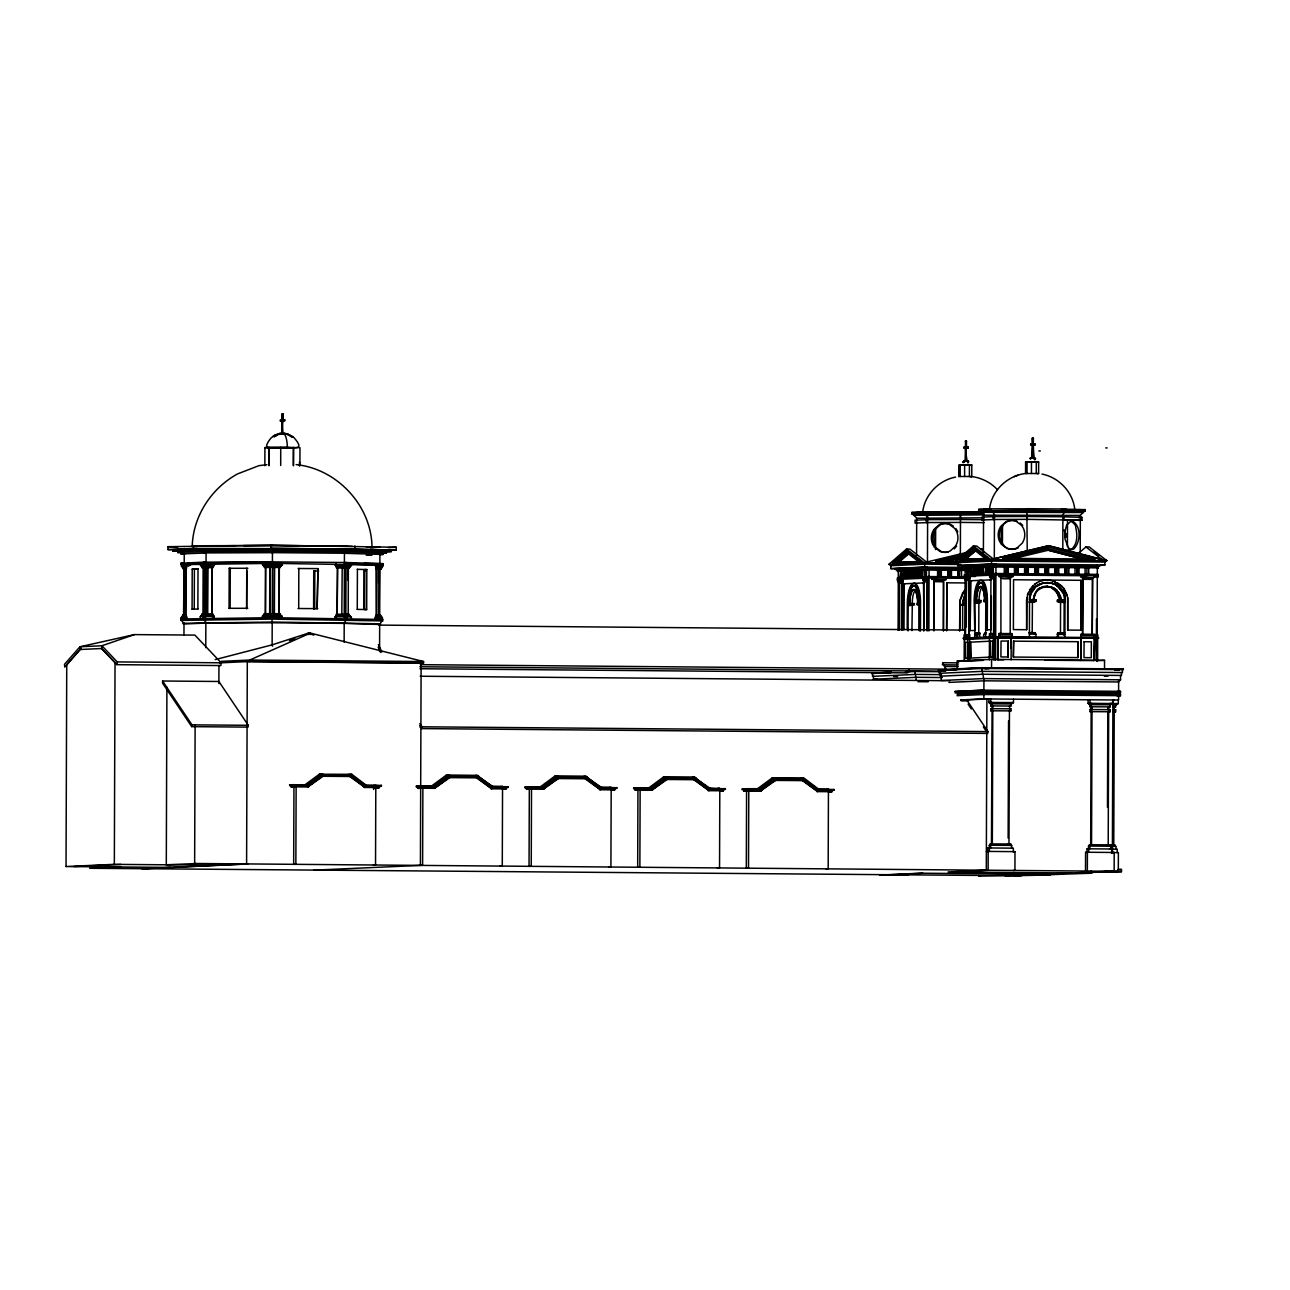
<?xml version="1.0" encoding="UTF-8"?>
<svg xmlns="http://www.w3.org/2000/svg" width="1290" height="1290" viewBox="0 0 1290 1290"><rect width="100%" height="100%" fill="white"/><g stroke="black" fill="none" stroke-linecap="round" stroke-linejoin="round"><path stroke-width="1.5" d="M66.032 866.541L66.741 664.721L79.932 649.515L101.636 648.515L115.036 662.512L114.342 864.332L66.032 866.541L170.602 867.396M162.588 681.007L162.588 683.184L191.71 726.641L248.019 727.125L248.277 725.319L218.897 681.491L162.588 681.007L191.968 724.851L191.71 726.641M166.91 687.199L166.297 864.784L195.935 863.542M173.86 549.766L167.958 549.588L167.974 546.686L270.868 545.202L396.24 547.25L396.224 550.137L390.338 550.411M172.844 551.04L172.844 549.588L197.241 548.476L197.241 549.927L172.844 551.04L178.778 551.233M181.713 552.62L177.73 552.491L177.73 551.056L201.03 549.991L201.03 551.427L272.125 551.185L272.125 552.636L346.526 553.265L346.526 551.814L386.436 553.007L386.436 551.556L348.606 550.346L348.606 551.798L271.803 551.136L271.819 549.685L197.241 549.927M184.002 624.07L180.761 618.974L271.9 617.668L382.936 619.474L379.663 624.537L379.566 651.498M188.179 563.166L272.093 561.876L272.093 563.327L383.13 565.133L383.13 563.698L346.494 562.521L272.093 561.876L203.53 562.166L180.955 563.198L180.955 564.649L273.286 563.343L273.286 564.778L282.413 564.859L281.543 563.456M184.841 554.071L180.987 553.942L180.987 552.507M181.116 618.958L181.132 617.523L184.341 617.41L184.712 568.745M182.422 566.052L181.31 564.633M181.342 618.99L182.051 616.362L186.518 616.265L186.792 618.861L183.89 618.829L183.89 617.394M182.229 566.068L182.229 567.229L184.518 567.116L184.518 565.955L181.31 566.068M184.486 616.394L181.358 617.555M182.97 616.362L182.97 614.911L186.26 614.83L186.26 616.281M186.437 567.149L186.421 568.6L183.132 568.664L183.132 567.229L184.986 567.132L184.809 616.265M183.567 616.41L183.567 614.975L185.228 614.975L184.905 616.41M184.051 568.745L183.728 567.278M184.051 568.664L183.567 614.975M184.083 565.939L184.083 564.504L186.986 564.52L186.437 565.988M183.97 634.825L184.002 622.941M184.035 614.975L184.196 568.809M184.212 562.795L184.26 548.54M185.341 614.846L185.502 568.6M186.066 614.846L186.228 568.6M186.244 567.165L186.695 565.988M188.695 566.246L188.711 564.794L186.034 564.81M198.257 568.971L194.387 569.148L194.242 609.186L192.081 609.17L192.21 569.132L198.015 568.874L197.87 608.896M167.958 549.588L193.435 548.411L193.452 545.525M195.129 725.27L194.645 863.478L1118.317 871.331L1118.382 852.609L1110.932 852.545L1114.205 852.48L1114.141 871.202L1074.683 873.233L1082.81 872.862M200.192 618.087L200.208 616.652L203.417 616.539L203.417 615.378M200.385 563.746L200.385 565.197L203.594 565.085L203.594 566.246L201.305 566.358L201.305 565.197M203.901 613.959L203.885 615.394L201.127 615.491L200.401 616.636M202.046 615.475L202.046 614.04L204.417 613.976L204.578 567.729M205.578 565.052L205.497 567.729L202.208 567.793L202.208 566.342L205.755 566.262L205.513 565.117M202.965 617.958L202.965 616.523M202.965 614.04L203.127 567.793M203.159 565.068L203.159 563.633L206.061 563.649L204.626 563.601L204.626 565.052L206.158 565.052M203.336 617.942L205.852 623.07L183.18 624.038M203.514 563.617L203.53 562.166L206.061 562.359M204.062 567.713L204.062 566.262M204.433 617.942L204.449 616.491L212.85 616.459L212.85 617.91L214.269 617.958L214.285 616.507L211.995 616.459M205.303 567.729L205.4 616.507M201.127 615.491L205.594 615.394L205.868 616.539L204.449 616.491M205.755 647.677L205.852 621.941M205.868 615.975L206.094 553.765M206.481 616.539L206.335 613.911L212.656 613.911L214.285 616.507M206.335 613.911L207.658 613.927L207.819 567.697L206.497 567.665L206.658 565.101M207.045 613.943L207.045 615.378L205.594 615.394M207.206 567.697L206.755 566.213M207.303 613.927L207.464 567.681M211.947 615.33L212.108 566.197M212.06 613.911L212.221 567.665M212.35 616.475L212.35 615.314L205.416 615.346M212.528 566.181L212.528 565.036M206.497 567.665L212.818 567.665L212.834 566.229M207.222 566.246L205.578 566.213L213.592 566.213L214.463 563.617L213.044 563.569L213.027 565.02L204.626 565.052M218.881 683.652L218.945 665.398M229.201 568.293L230.265 568.326L230.136 608.364L229.056 608.316L229.201 568.293L247.89 568.261M246.616 608.864L246.745 570.841M246.68 608.251L246.825 568.213M219.558 662.883L249.712 661.496L249.728 660.045L310.358 633.1L423.539 661.528L423.539 662.979L419.524 663.157M262.386 617.7L262.386 616.265L270.803 616.217L270.787 617.668L272.222 617.716L273.109 616.233M263.74 564.81L262.563 564.81L262.579 563.359L263.998 563.408M263.353 616.265L263.353 615.104L270.303 615.088L270.287 616.233M265.159 566.004L263.531 565.971L263.531 564.827M264.273 615.12L264.289 613.669L270.61 613.669L271.368 616.265L282.236 616.314L282.22 617.749M264.289 613.669L265.611 613.701L265.772 567.455L264.45 567.439L264.45 565.988M264.853 465.722L264.918 447.598L269.175 447.437L269.11 465.561M264.418 616.298L263.353 615.104M264.998 613.701L264.998 615.137L263.918 615.104M265.256 613.685L265.418 567.439M268.772 465.545L268.836 447.42L280.769 447.388L293.62 447.485L293.556 465.609M269.658 613.669L269.82 567.423M269.884 615.104L270.061 565.955M270.465 565.955L270.481 564.794M264.45 567.439L270.771 567.439L270.771 565.988M270.868 545.202L270.852 548.089L396.224 550.137M263.531 565.971L271.545 565.988L271.545 564.827L270.11 564.778M271.335 548.169L271.335 549.621L391.322 551.572L391.338 550.121L351.735 548.863L193.435 548.411M346.3 618.297L344.72 623.376L272.125 622.764L271.9 617.668M272.125 645.419L272.206 621.667M272.222 617.716L272.448 551.475M272.883 616.281L272.883 615.12L274.157 615.088M281.252 564.859L281.252 566.02L273.061 565.988L273.061 564.827M274.609 613.669L273.512 613.685L273.544 616.249M280.204 566.02L280.188 567.471L273.673 567.439L273.722 564.794L262.563 564.81M273.948 615.104L273.948 613.653M274.109 567.423L274.109 565.971M274.173 613.685L274.335 567.439M274.383 613.669L274.544 567.423M279.172 613.718L279.333 567.471M279.591 613.734L281.075 616.314M279.753 567.487L279.753 566.036L281.252 566.02M280.365 420.895L280.365 419.895L281.962 419.814L284.703 419.734L284.687 420.75L280.365 420.895L282.687 419.831L283.01 413.832L282.994 419.814M280.027 615.153L280.027 613.718L273.512 613.685M280.704 465.513L280.72 447.372M280.414 615.185L280.414 616.346L282.236 616.314M280.591 566.052L280.591 564.891L282.413 564.859M281.913 433.214L282.268 420.814L282.945 433.198L281.913 433.214L282.671 420.83C279.946 436.971 282.865 430.763 291.846 436.988C286.735 431.828 277.882 432.311 272.496 436.826L275.06 435.053M281.962 419.814L281.978 413.848L283.01 413.832M281.349 617.797L281.349 616.346M282.284 413.832L282.268 419.798L284.703 419.734M283.977 419.734L284.687 420.75M296.136 786.723L295.861 864.219L293.668 864.316L293.943 786.981L291.234 786.981L289.605 784.804L308.326 784.772L322.855 774.065L319.339 774.226L304.811 784.933L289.605 784.804M293.281 465.609L293.346 447.485L299.973 447.695L299.909 465.819M293.12 784.643L308.568 785.497L323.097 774.79L308.31 786.239L291.234 786.271M291.234 786.981L296.136 786.884L294.249 786.852L293.781 785.384L289.605 785.529M298.7 608.477L298.829 568.455M299.474 465.819L299.49 461.949M308.165 634.632L308.165 633.197L310.358 633.1L310.358 634.535M313.615 609.041L313.744 571.002L318.727 571.035M314.679 609.074L314.808 571.051L313.744 571.002M317.953 568.616L317.147 608.67L317.953 568.616L298.167 568.487M336.625 616.765L335.094 616.797L335.094 618.249L335.981 616.765M335.271 565.359L336.158 563.875L335.271 565.359L336.819 565.326M335.755 616.813L335.755 615.653L337.029 615.62M344.124 565.391L344.124 566.552L335.932 566.52L335.932 565.359M337.48 614.201L336.384 614.217L336.416 616.781M343.075 566.552L343.059 568.003L336.545 567.971L336.545 566.52M336.593 566.487L336.593 565.326M336.819 615.636L336.819 614.185M336.98 566.504L336.545 567.971M337.045 614.217L337.641 567.955M337.254 614.201L337.416 567.971M342.205 568.003L341.818 614.266L342.898 614.25L342.898 615.685M342.624 566.584L343.059 568.003M343.463 566.584L343.463 565.423L347.075 565.423L347.075 563.972M335.755 615.653L343.946 615.685L344.172 616.83M344.14 642.081L344.204 622.28M344.22 616.314L344.446 552.088M346.849 615.733L344.543 615.733L345.091 618.281M345.349 566.616L344.72 565.439L347.703 565.439M346.51 614.298L344.865 614.298L344.543 615.733M344.865 614.298L345.027 566.616M343.285 565.391L345.285 565.391L345.285 563.956M346.188 614.298L346.188 615.733L350.267 615.846L350.928 617.007M346.349 568.051L346.365 566.6L350.428 566.713L350.445 565.552M346.478 563.956L346.494 562.521L344.414 562.698L356.233 563.069M346.558 615.733L346.542 616.878L351.38 617.007L351.38 618.458M346.72 566.6L346.72 565.439L351.573 565.568L351.573 564.117M346.881 618.313L346.897 616.878M347.655 580.21L347.703 568.148L349.348 568.148L349.348 566.697M348.01 568.148L348.026 566.713M348.203 614.379L348.365 568.132M349.187 615.83L349.187 614.395L345.849 614.314L346.01 568.068L349.348 568.148M351.735 550.298L351.735 548.863M354.847 548.814L354.863 545.928M357.266 609.283L357.411 569.261M363.716 608.622L363.861 570.599L366.021 570.615M366.828 569.567L364.828 569.567L364.683 609.606L366.683 609.59L366.828 569.567L357.298 569.325M373.6 789.496L373.616 785.513L375.809 785.417L375.535 864.897L373.342 864.993M378.18 617.878L375.197 617.878L375.18 619.329L377.857 619.313L377.857 617.862M376.003 566.455L375.374 564.988L378.373 564.988M377.825 616.733L375.519 616.733L375.197 617.878M376.309 567.616L375.696 566.439M381.888 617.991L381.227 616.846L377.148 616.733L377.164 615.282L375.825 615.298L375.519 616.733M377.486 615.298L376.148 615.298L375.987 567.6M380.228 786.126L379.325 787.577L373.6 787.658L381.469 785.4L364.941 785.32L366.263 785.271L351.815 774.306L319.339 774.226M377.325 569.051L377.325 567.6L381.405 567.713L381.405 566.552M377.519 616.717L377.519 617.878L382.582 618.039M377.696 567.584L377.696 566.439L382.533 566.568L381.647 566.616M378.034 566.423L378.051 564.972M377.954 786.271L381.469 785.4M378.615 583.209L378.663 569.132L380.324 569.148L380.324 567.697M378.986 569.148L378.986 567.697M379.47 567.745L379.179 615.378L379.26 569.196L380.921 569.212L380.921 567.761M379.695 615.524L379.857 568.229M379.873 564.294L379.905 554.442M380.147 616.83L380.163 615.378L376.825 615.298L376.986 569.051L380.324 569.148M380.744 616.894L380.76 615.443L378.373 615.524L380.76 615.443M379.308 616.878L381.663 616.894L382.582 619.49M381.405 567.713L379.405 567.713L381.84 567.761L381.84 566.6M379.405 554.619L383.162 554.442L383.178 552.991M417.976 788.351L422.878 788.238L417.976 788.351L416.347 786.174L435.069 786.142L449.581 775.419L433.746 786.207L435.069 786.142M419.863 786.013L435.31 786.868L449.823 776.145L435.053 787.61L417.976 787.626M420.411 865.396L421.121 663.092L247.309 661.609L246.6 863.929L141.561 868.718M422.878 787.948L422.604 865.3L313.97 870.153M446.066 775.29L448.275 775.193L433.746 785.916L431.553 786.013L446.066 775.29L477.236 775.435L491.684 786.4L502.552 786.497L502.278 865.977L500.069 866.074M508.212 786.755L504.696 787.642L508.212 786.755L491.297 786.513M506.97 787.497L506.067 788.932L503.052 789.077M526.61 789.27L531.512 789.174L526.61 789.27L524.982 787.094L543.703 787.061L558.215 776.354L542.38 787.126L543.703 787.061M528.497 786.932L543.945 787.787L526.61 788.561M529.319 788.835L529.045 866.332L531.238 866.219L531.512 788.722M600.318 787.335L611.186 787.416L610.912 866.896L608.703 867.009M599.931 787.448L616.846 787.69L612.379 788.561L611.686 789.996L614.701 789.867L615.604 788.416M613.331 788.577L616.846 787.69M634.551 788.754L635.244 790.206L638.26 789.335L633.616 788.013L652.337 787.98L666.849 777.273L651.015 788.045L652.337 787.98M633.6 788.738L637.131 787.851M640.146 787.674L639.872 867.154L637.679 867.251L637.953 787.771L651.015 787.755L665.543 777.048L663.334 777.144L648.822 787.851L651.015 787.755M719.804 790.335L719.546 867.831L717.337 867.928M720.32 790.206L723.335 790.786L724.238 789.335M708.565 788.367L725.48 789.335L709.742 789.206L694.504 777.58L710.274 788.48L708.952 788.545M743.185 789.674L743.879 791.125L746.894 790.27L742.234 788.948L760.971 788.916L775.484 778.193L774.177 778.257L804.46 778.451L818.908 789.399L817.586 789.464M742.234 789.657L745.765 788.787M746.587 790.673L746.313 868.17L748.506 868.073L748.781 790.577M828.438 791.254L828.18 868.75L825.971 868.847M828.954 791.125L831.969 791.705L832.872 790.254M834.114 789.528L830.599 790.415L834.114 789.528L817.199 789.287M877.474 679.266L873.443 679.233L873.459 676.347M904.483 568.68L890.777 568.616L890.793 565.73L888.907 564.294L906.531 549.04L909.853 549.056L927.381 562.714M897.389 570.035L897.372 571.486L929.09 570.067M898.953 580.839L897.501 580.822L897.501 579.387L898.953 579.387M898.114 630.342L898.324 570.035M899.598 582.983L898.517 582.967L898.517 581.516M898.711 630.036L898.872 582.967M899.436 630.052L899.598 581.532L898.292 581.532L901.597 581.387L901.678 579.194L903.129 579.21L902.29 629.923M900.743 571.325L900.178 577.856L900.92 571.357M901.565 629.907L901.726 582.838L898.517 582.967M903.258 629.681L903.419 583.822L924.575 582.887L922.979 582.919M903.774 577.694L903.806 571.18M903.984 629.681L904.145 583.822M904.322 577.662L905.08 571.164L903.258 571.212L903.226 577.71L904.5 577.694L904.355 571.164M907.015 577.581L906.854 571.051M907.209 629.585L907.305 603.865A20.592 6.256 -89.5 0 1 913.626 583.354A20.592 6.256 -89.5 0 1 919.818 603.301L919.722 630.939M907.386 577.533L907.402 571.019M908.079 630.907L908.176 602.382A17.383 5.289 -89.5 0 1 913.626 585.87A17.383 5.289 -89.5 0 1 918.835 601.93L918.851 630.423M919.238 600.479A17.383 5.289 -89.5 0 0 913.836 585.902A17.383 5.289 -89.5 0 0 908.724 602.414L908.289 603.204L909.789 603.156L910.031 599.189A13.739 4.176 -89.5 0 1 914.046 589.53A13.739 4.176 -89.5 0 1 917.98 598.834L918.19 602.769L917.545 598.818A13.739 4.176 -89.5 0 0 913.61 589.514A13.739 4.176 -89.5 0 0 909.595 599.189L909.789 603.156M908.16 605.736L914.497 604.962M909.885 577.404L909.918 570.906M984.173 514.146L911.82 513.904L911.82 512.452L923.833 511.904L981.577 511.937M911.933 630.584L912.369 600.027A13.513 4.112 -89.5 0 1 915.303 590.336M912.401 577.291L912.417 570.793M984.206 517.806L916.69 518.241L913.449 514.629M913.497 577.243L913.514 570.744M906.789 671.848L914.61 670.768L906.789 671.139M916.174 577.162L916.029 570.631M916.094 680.217L916.094 677.331L873.443 679.233M916.561 555.264L916.69 518.306M916.561 577.114L916.577 570.599M917.4 604.591L919.093 605.284M919.061 576.985L919.077 570.486M920.447 630.955L920.544 603.301A20.592 6.256 -89.5 0 0 914.352 583.354M921.576 576.872L921.592 570.374M922.673 576.824L922.866 570.357M924.591 579.662L922.705 579.678L922.705 578.226L924.156 578.243L924.156 579.694M923.914 630.842L923.511 579.662M923.833 511.904L927.607 517.741M923.688 630.746L923.85 582.887M890.777 568.616L925.059 567.052L924.059 562.682L906.531 549.04M925.349 576.743L925.204 570.212M925.72 576.694L925.752 570.18M926.365 562.763L926.381 561.924M926.768 630.713L926.93 581.693L923.721 581.822M927.462 562.537L927.623 515.855M927.494 630.729L927.671 580.242L928.558 576.566L966.258 576.888M928.881 630.955L929.09 568.632M931.944 579.484C930.493 577.033 941.523 581.822 946.15 579.581L945.651 578.162L946.15 579.581M932.315 579.468L932.315 578.017M933.654 580.21L944.586 580.307L943.829 579.597M935.573 549.556L935.653 527.771M940.265 673.299L940.249 676.186L982.948 674.267L983.931 680.814L1118.64 681.959L1120.526 679.782L1120.542 675.444M941.2 676.186L941.184 680.507L982.932 678.605L1120.526 679.782M943.361 630.778L943.619 581.758L934.202 581.677M943.506 630.778L943.458 580.307M946.538 630.665L946.925 582.79L946.763 630.665M957.261 669.607L957.293 660.932L991.575 659.367L1104.546 660.335L1104.53 669.01M961.598 565.601L957.632 565.568L957.632 562.666L955.761 561.231L973.386 545.976L976.691 546.009L994.219 559.65M959.583 630.81L959.905 600.495L962.598 593.029L965.904 588.869M959.792 630.81L960.131 600.479L964.339 590.836M960.018 511.743L960.486 517.613M960.212 464.932L958.76 465.013L958.712 476.574L960.179 476.494L960.212 464.932L971.805 465.045L971.757 476.607L970.306 476.671M960.357 554.619L960.502 515.71M962.598 630.246L962.695 601.721L965.452 593.352L962.679 602.914L965.484 602.93M963.05 601.753L965.63 593.561L963.05 602.543M963.856 448.227L963.872 447.211L968.193 447.05L968.193 448.065L964.581 448.227L963.872 447.211M964.243 639.469L964.162 661.157L968.129 660.964L967.661 637.841L969.612 637.857L969.612 634.68L968.161 634.664L968.161 637.857L963.34 638.034L964.291 639.469L969.645 639.308M964.227 566.987L964.227 568.422L995.928 567.019M960.179 476.494L964.598 476.478L964.646 464.916M964.291 638.018L964.307 634.841L969.612 634.68M965.791 577.791L964.339 577.775L964.356 576.324L965.807 576.34M965.178 566.971L964.92 639.518L963.985 638.808L965.742 638.034L963.34 638.034M964.517 460.772A4.676 4.209 88.3 0 1 967.016 460.691A4.322 2.661 -89.1 0 1 968.274 462.578L968.274 462.578A4.338 2.886 -89 0 0 966.936 460.836L962.888 461.949L965.097 460.562L967.468 460.869L966.597 460.675L965.758 448.13L965.42 460.885L965.452 448.146L966.807 460.981M965.468 441.164L965.452 447.13L966.484 447.13L966.5 441.148L965.468 441.164L966.5 441.148M965.049 658.222L965.114 642.323L967.597 642.226L967.548 658.126L965.339 658.222L965.114 642.323M966.452 579.919L965.355 579.919L965.146 577.759M965.758 447.114L965.791 441.148M965.533 634.825L965.726 579.919M966.178 447.146L966.194 441.164M966.274 626.988L966.452 578.484M967.564 574.776L967.597 568.277L968.871 568.245L968.838 574.76L967.016 574.792L967.049 568.293L967.742 574.808M968.129 574.743L968.145 568.245M971.757 476.607L969.403 476.526L969.435 464.964L963.791 464.964M965.355 579.919L968.58 579.791L969.113 634.712L969.983 576.146L968.532 576.13L968.435 578.323L965.146 578.484M968.129 660.964L969.564 660.98L969.596 638.582M970.983 580.758L970.08 630.616L970.257 580.758L991.43 579.823L989.817 579.871M970.451 658.045L970.515 642.162L992.8 641.066L992.752 656.965L971.177 658.061L970.515 642.162M973.128 574.518L973.16 568.019M982.013 580.435A20.592 6.256 -89.5 0 1 987.398 600.237L987.285 629.875L986.673 600.237A20.592 6.256 -89.5 0 0 980.481 580.29A20.592 6.256 -89.5 0 0 974.144 600.801L974.772 630.439L970.08 630.616M974.24 574.469L974.256 567.971M974.885 637.615L975.03 599.318M983.432 584.854A17.383 5.289 -89.5 0 0 975.562 599.35L975.127 600.156L976.643 600.108L976.885 596.141A13.739 4.176 -89.5 0 1 980.884 586.466A13.739 4.176 -89.5 0 1 984.818 595.77L985.044 599.721L984.399 595.77A13.739 4.176 -89.5 0 0 980.448 586.466A13.739 4.176 -89.5 0 0 976.449 596.125L976.288 600.463L981.351 600.463M979.739 602.672L976.272 602.688L981.335 601.914M976.917 574.389L976.756 567.858M977.288 574.324L978.03 567.826L978.014 574.34L976.191 574.372L976.207 567.874L977.481 567.858M977.223 633.309C974.724 633.422 978.626 632.6 977.385 634.648L974.901 634.728L975.627 633.293L980.352 633.277M1061.364 509.099L1085.261 509.647L1085.245 511.098L978.659 510.84L978.675 509.389L990.672 508.841L1027.598 508.808M979.642 637.55L979.433 633.229L977.369 633.245M979.803 574.211L979.819 567.713M1083.616 511.808L1080.343 515.419L983.528 515.194L980.287 511.566M980.352 574.195L980.368 567.681M938.378 670.413L981.448 667.72L1123.397 668.929L1114.641 670.01M981.964 668.462L981.948 671.348L1122.445 672.542L1122.461 669.655M982.303 574.098L982.319 567.6M982.883 690.166L982.883 691.617L1120.494 692.778L1120.494 691.343L982.883 690.166L955.052 691.44M983.432 567.552L983.577 574.082M983.399 552.201L983.544 513.291M983.673 637.212L983.689 634.325L985.673 634.245M983.931 680.475L983.867 698.874L960.792 699.922M984.238 601.543L986.544 602.204M984.641 634.325L984.641 632.874L986.399 632.793M975.562 599.35L975.127 599.35A17.383 5.289 -89.5 0 1 980.464 582.822A17.383 5.289 -89.5 0 1 985.689 598.866L986.124 598.882A17.383 5.289 -89.5 0 0 985.334 590.691M985.657 637.131L985.786 598.834M985.931 567.439L985.367 573.953L986.108 567.471M986.302 870.218L986.898 698.97L960.727 700.164M988.43 567.326L988.414 573.824L990.236 573.776L990.269 567.278L988.995 567.294L988.962 573.792M990.672 845.208L990.656 847.981L987.818 848.046L987.818 851.513L986.366 851.497L989.414 851.432L989.285 845.273L991.171 845.224L991.171 843.837L989.285 845.273M989.365 659.996L989.446 638.324L988.543 636.873L993.365 636.696L993.381 633.519L994.816 633.535L994.767 659.835L993.332 659.819L993.397 638.147L969.596 639.308L969.096 637.841L990.946 636.889M1013.489 699.099L1013.472 702.566L988.914 702.453L988.93 698.987L990.752 698.906L990.736 702.373M991.446 576.614L989.559 576.614L989.559 575.179L991.01 575.179M989.511 573.776L989.543 567.261M989.495 636.873L989.511 633.696L993.59 633.551L993.784 578.63L990.559 578.759L990.575 577.307M989.946 657.158L990.011 641.259M991.655 577.323L990.349 576.598M990.672 508.841L994.461 514.694M990.736 633.68L990.93 578.759M990.849 708.71L1010.909 708.807L1010.892 710.887L990.833 710.79L990.849 708.71L993.155 708.662M989.059 702.453A2.08 1.967 87.4 0 0 989.752 703.405L989.914 703.518A2.403 2.29 87.4 0 0 990.865 703.856L1010.925 703.953L1010.909 706.033L990.849 705.936L990.865 702.47L988.914 702.453M986.576 629.859L991.252 629.681L991.365 595.787M1121.51 672.542L1121.494 675.444L982.448 674.251L982.448 671.364L939.313 673.299L939.33 670.413L991.542 668.043L991.575 659.367M992.026 573.663L992.042 567.149M957.632 565.568L991.913 563.988L990.913 559.634L973.386 545.976M992.187 573.695L992.22 567.181M992.091 702.405L991.462 843.918L992.332 843.87L992.8 710.758M992.574 573.631L993.316 567.132L993.3 573.631L991.478 573.679L991.494 567.181L992.768 567.165M1027.324 516.484L993.187 516.597L993.171 519.499L1027.324 519.37M992.816 708.678L992.816 705.904M994.3 559.489L994.461 514.742M994.816 633.535L995.187 575.001L993.735 574.985L993.655 577.178L990.349 577.323M1096.21 637.566L1098.016 638.244L995.687 638.115L995.187 636.647L1098.596 637.582L1096.194 639.018L1097.145 638.292M995.396 574.953L995.412 573.502L1098.242 574.372L1098.242 575.824L995.396 574.953L964.194 576.372L964.194 574.921L995.912 573.518M995.606 660.109L995.945 564.117M998.073 659.787L998.154 638.115L997.638 659.803L1003.668 659.835M998.799 574.985L998.718 576.437L1013.005 576.533L1013.005 575.082L1012.553 576.549M998.589 637.405L999.476 633.503L999.524 638.131L999.024 637.389M999.089 638.147L999.105 633.519M1010.183 633.616L1010.312 577.259L1010.57 578.694C1006.361 578.613 1001.637 579.581 1000.169 577.162L1000.943 576.437M1010.667 576.533L1011.441 577.243L1000.508 576.437M1000.895 577.178L1000.911 633.519M1002.427 544.525L1002.507 524.724M1008.135 656.981L1008.28 641.082L1008.232 656.981L1000.895 656.933L1001.04 641.033L1008.28 641.082M1008.135 838.097L1008.554 720.868M1010.715 648.096L1011.183 638.228L1011.118 659.899M1010.731 845.401L1010.731 844.015L990.011 843.902M1011.763 636.809L1012.215 633.6L999.04 633.519M1011.666 848.159L1011.666 845.401L990.446 845.224M1012.279 636.792L1012.279 635.051L999.428 634.954M1012.924 576.533L1012.924 575.082M1012.779 637.518L1013.231 636.776L1011.828 638.244L1013.214 637.502M1013.36 657.062L1013.634 641.162L1013.36 657.062L1077.811 657.594L1077.876 641.711L1013.408 641.162M1026.969 597.431L1026.647 629.713L1013.392 629.601L1013.553 579.742L1081.133 580.307L1080.956 630.165L1081.133 580.307M1013.311 851.642L1013.327 848.175L989.43 847.965M1072.055 872.975L948.069 871.959L988.124 870.121L988.188 851.416L1014.988 851.642L1014.924 870.363L1013.101 870.444M1025.598 461.949L1025.566 473.511L1038.611 473.543L1038.644 461.981L1025.598 461.949L1028.856 461.997M1028.452 592.32L1026.518 600.092L1026.647 629.713M1027.017 473.446L1027.066 461.885M1027.211 551.572L1026.856 508.695L1066.072 509.034L1062.912 514.855M1029.404 636.954L1029.533 598.657C1030.146 576.517 1066.201 578.13 1065.024 600.156L1057.655 600.14L1059.106 602.317L1065.008 602.317L1063.686 602.382M1040.691 587.837C1033.129 588.756 1036.95 601.591 1029.759 599.495L1030.597 594.416L1035.402 587.16M1030.742 594.416L1029.759 599.495M1030.71 445.163L1030.71 444.147L1035.048 443.986L1035.032 445.002L1031.436 445.163L1030.71 444.147M1031.452 473.43L1031.484 461.868M1031.403 457.982A4.322 2.435 -89.2 0 0 1030.904 458.611A4.322 2.661 -89.1 0 1 1031.613 457.982L1032.29 445.098L1033.322 445.082L1033.87 457.773A4.322 2.661 -89.1 0 1 1035.112 459.514L1035.112 459.514A4.338 2.886 -89 0 0 1033.774 457.789L1032.548 457.499L1032.613 445.082M1032.322 438.1L1032.306 444.082L1033.338 444.066L1033.355 438.1L1032.322 438.1L1032.613 444.066M1031.226 602.043L1032.419 602.075L1032.194 632.697L1031.113 632.648M1033.016 445.098L1033.548 457.934A4.322 2.435 -89.2 0 1 1034.709 459.821L1034.709 459.821A4.322 2.661 -89.1 0 0 1033.548 457.934L1032.677 457.466L1034.322 457.805A4.515 4.08 88.3 0 1 1035.612 458.74A4.676 4.209 88.3 0 0 1034.354 457.821M1033.032 444.082L1033.355 438.1M1034.37 634.148L1034.999 632.681L1034.983 634.132M1033.274 602.124L1034.596 601.334M1035.209 599.947L1035.209 601.398L1033.758 601.382M1036.241 473.462L1036.289 461.901L1030.646 461.901M1029.42 634.067L1035.935 634.116L1035.918 637.018L1034.596 637.067M1033.274 601.398L1036.047 601.35L1036.047 599.915L1029.533 599.85C1028.598 577.662 1064.653 576.856 1065.024 598.963L1064.895 637.26M1057.526 637.244L1057.542 634.357L1064.895 634.374L1063.589 634.422M1058.622 601.624L1059.945 602.285L1057.171 601.608L1057.187 600.156L1058.493 600.092L1058.493 601.543L1065.008 601.591M1062.767 632.922L1060.461 632.938L1060.573 602.333L1062.879 602.317M1062.799 549.927L1062.912 514.904M1063.944 519.66L1063.944 516.774L1027.163 516.468L1027.163 519.354L1081.955 520.257L1081.971 517.355L1062.912 516.79M1064.024 635.341L1064.137 602.14M1063.718 594.706L1064.653 599.785L1060.993 599.769L1060.251 595.803M1067.411 546.654L1067.507 520.918M1080.956 630.165L1067.701 630.068L1067.588 597.786M1063.46 588.063L1067.814 597.77L1067.701 630.068M1075.005 574.195L1075.038 567.681M1080.214 554.378L1080.343 515.468M1081.004 638.84L1081.375 634.196L1080.714 660.512L1044.69 660.206M1080.633 577.13C1079.295 574.663 1090.356 579.468 1094.839 577.227L1094.404 575.808L1094.839 577.227M1080.714 660.512L1081.214 638.824M1082.084 577.856L1083.132 577.856L1082.794 579.307M1082.81 577.872L1082.6 634.229L1083.02 579.307L1092.549 579.387L1092.243 634.293L1092.549 577.936L1092.211 579.387M1085.083 574.276L1085.1 567.777M1110.948 849.094L1109.497 849.078L1112.544 849.014L1088.647 848.804L1088.631 852.271L1085.583 852.335L1085.519 871.056L1087.341 870.976L1087.406 852.255L1114.205 852.48M1086.889 574.292L1086.922 567.793M1089.889 846.063L1089.873 848.836L1087.035 848.885L1087.035 852.351L1085.583 852.335M1118.301 700.115L1118.301 703.582L1088.131 703.292L1088.147 699.825L1089.969 699.744L1090.066 706.775L1110.126 706.888L1110.142 703.421M1088.712 574.308L1088.728 567.81M1088.502 846.127L1090.389 844.692L1090.389 846.079L1088.502 846.127L1088.486 848.901L1087.035 848.885M1090.066 709.548L1110.126 709.661L1110.11 711.741L1090.05 711.629L1090.066 709.548L1092.388 709.5M1091.147 709.565L1091.163 706.791L1092.388 706.726M1091.292 709.5L1091.292 711.58L1090.05 711.629M1091.324 703.26L1091.308 706.726L1090.066 706.775M1056.962 874.378L1091.082 873.233L1091.098 871.073M1092.017 711.596L1091.55 844.708L1090.679 844.756L1091.147 711.645L1092.372 711.58M1092.033 709.516L1092.033 706.743M1080.939 634.212L1094.13 634.309L1093.678 637.502M1094.13 634.309L1093.743 660.625L1095.129 637.486L1094.259 638.921M1096.436 634.422L1096.484 618.732M1097 661.109L1097.339 564.988M1097.693 639.034L1097.613 660.706L1096.161 660.69L1095.71 634.422L1097.661 634.406L1097.645 637.582M1097.242 567.923L1098.274 567.874L1098.274 566.423L1097.258 566.471M1100.789 565.149L1104.885 564.956L1104.901 562.069L1106.788 560.618L1089.26 546.96L1085.954 546.944L1078.601 553.297M1107.465 807.153L1107.804 711.774L1110.11 711.741M1108.674 711.741L1108.207 844.853L1107.336 844.902M1108.69 709.661L1108.69 706.888M1109.948 846.24L1109.948 844.853L1089.228 844.74M1110.883 849.014L1110.883 846.24L1089.663 846.063M1111.932 852.577L1111.948 849.126M1112.706 699.938L1112.689 703.405L1110.69 703.389M1112.383 853.158L1112.915 700.035L1114.221 699.97M1113.77 845.031L1114.221 711.919M1114.237 707.065L1114.237 709.839L1115.721 709.839L1115.382 711.935M1115.399 707.081L1115.753 703.598M1116.076 849.175L1116.076 846.401L1111.303 846.369L1111.512 849.143L1117.237 849.159L1117.221 852.625M1118.64 679.782L1118.575 700.019L982.545 698.922M1120.478 695.665L1120.478 694.23L982.883 693.053L982.867 694.504L1120.478 695.665L1116.963 695.826M1085.438 872.508L1121.462 871.669L1121.462 869.492L1117.979 869.46M979.062 600.479L979.207 596.98A13.513 4.112 -89.5 0 1 982.158 587.289M116.955 664.673L117.245 661.915L101.91 645.758L79.948 646.774L64.5 664.334L64.774 667.059L80.206 649.499L79.948 646.774L134.418 634.599L194.887 635.099L221.154 662.802L220.864 665.559L116.955 664.673L101.636 648.515L101.91 645.758L134.418 634.599M967.081 700.454L987.979 731.607L987.721 733.413L421.83 728.592L422.088 726.802L419.895 723.529M192.194 546.638C193 516.322 211.06 488.62 237.344 473.994L258.984 465.642L266.885 464.706M922.673 512.42C924.414 495.07 938.604 480.315 955.616 477.09M989.511 509.373C991.365 490.474 1008.006 474.93 1026.759 473.382M958.712 662.85L942.813 662.721L942.41 664.801L958.309 664.931M942.813 662.721L945.973 669.139L945.57 671.235L419.863 666.769M267.852 447.678C264.031 446.808 269.965 438.971 271.674 437.342M933.895 544.735L934.686 541.332A14.126 6.724 89.7 0 0 934.25 530.303M1000.734 541.687L1001.524 538.285A14.126 6.724 89.7 0 0 1001.088 527.255M1027.324 594.835L1032.967 585.805M909.031 669.542L907.434 672.88L420.008 668.736M1034.064 595.577L1035.548 592.481M1013.182 702.744L1011.441 703.872M1112.512 703.405L1110.658 704.727M1118.108 703.582L1116.269 704.904M322.822 775.532L351.573 775.032L322.806 774.79L308.31 786.239M350.832 775.774L365.28 786.723L366.021 785.981L351.283 775.032M449.565 776.903L478.316 776.387L449.533 776.161L435.053 787.61M477.574 777.128L492.022 788.093L492.764 787.351L478.026 776.403M558.199 777.822L586.95 777.322L558.167 777.08L543.687 788.529M586.208 778.063L600.656 789.012L601.398 788.271L585.87 776.37L554.7 776.225L540.188 786.932L542.38 786.836L556.909 776.112L554.7 776.225M666.833 778.741L695.584 778.241L666.801 778.015L652.321 789.464L635.244 789.48M694.842 778.983L709.29 789.948L710.032 789.206L694.504 777.29L663.334 777.144M803.235 780.627L802.412 780.627L817.683 791.592L803.235 780.627L774.871 780.402L775.709 780.385L760.358 791.109L775.467 779.676L804.218 779.16L775.435 778.934L760.939 790.383L743.879 790.399M803.476 779.902L817.925 790.867L818.666 790.125L803.928 779.176M1029.436 589.965L1034.999 584.08M954.277 548.895L956.632 546.089M1032.468 590.497L1035.273 587.176L1042.997 583.064M964.791 461.03L966.71 460.981A4.322 2.661 -89.1 0 1 967.855 462.884L967.855 462.884M919.77 560.199L906.531 550.54L892.503 562.682L921.318 561.408M893.325 562.682L907.354 550.54M895.147 562.601L907.354 552.056L908.176 552.056L895.986 562.617L897.808 562.521L908.176 553.555L908.999 553.571L898.646 562.537L911.788 561.94M959.341 559.618L973.386 547.476L988.156 558.36L959.341 559.618L974.208 547.492M985.641 557.264L974.208 548.992L962.001 559.554L984.286 558.618M975.03 548.992L962.824 559.554L964.662 559.473L975.853 550.507L965.484 559.473M1031.532 457.966C1037.45 455.87 1023.889 460.095 1033.29 457.466M1101.112 564.972L1099.225 566.423L994.929 565.536L993.929 564.053L961.405 565.552L963.291 566.987L995.429 565.552L995.429 567.003L1098.274 567.874M307.004 784.836L321.533 774.113M322.242 776.257L307.713 786.981L323.064 776.257L322.242 776.257L350.59 776.483L365.038 787.448L349.784 776.499L350.59 776.483M447.356 778.821L434.456 788.335L449.807 777.628L448.968 777.628L477.332 777.854L491.78 788.819L476.51 777.854L477.332 777.854M543.654 787.803L558.167 777.08M557.603 778.547L543.09 789.27L558.441 778.547L557.603 778.547L585.966 778.773L600.414 789.738L585.144 778.789L585.966 778.773M652.321 789.464L666.801 778.015M666.237 779.482L651.724 790.19L667.075 779.466L666.237 779.482L694.601 779.708L709.049 790.657L693.778 779.708L694.601 779.708M760.971 788.916L759.649 788.964L774.177 777.967L771.968 778.063L757.456 788.787L759.649 788.69L746.587 788.69M760.923 789.641L775.467 779.676M1034.774 584.096L1037.225 582.645M964.581 460.869L966.436 460.514L964.678 461.03A4.322 2.661 -89.1 0 0 964.485 461.32M296.119 464.61C337.142 468.786 371.665 505.809 372.004 547.299L370.456 547.573M1037.015 582.645L1039.627 581.5M281.591 433.73L286.799 433.682L293.153 436.955L286.783 433.698L278.785 433.65M1018.213 475.123L1014.133 476.639M1039.708 588.272C1048.27 583.096 1060.299 590.159 1059.977 600.156M1040.562 587.853L1043.9 586.595M1032.113 457.515L1032.919 457.885L1031.436 457.805A4.676 4.209 88.3 0 1 1033.87 457.628L1034.29 457.805M1039.418 581.5L1042.175 580.661M215.204 659.609L272.125 644.855L308.165 633.197L313.841 635.131M289.428 640.711L295.039 638.889M965.436 460.53L966.452 460.578M888.907 564.294L924.059 562.682L968.532 551.975M935.637 561.344L964.743 554.394M962.679 556.345L941.41 561.408M960.695 558.28L947.183 561.472M991.849 559.215L1048.899 545.67L1106.788 560.618L1104.288 560.731M955.761 561.231L990.913 559.634L1048.899 545.67M1094.968 559.07L1002.491 558.296L1048.899 547.17L1094.726 559.086M1082.165 559.005L1048.383 550.201L1014.037 558.425M1028.033 461.965L1030.13 461.901M1038.644 461.981L1036.305 461.949M1041.949 580.677L1044.787 580.178M283.058 433.182L279.64 433.634L274.19 436.794L279.43 433.634L285.671 434.214L282.478 433.182L279.221 434.375L283.913 433.617A15.367 4.676 -89.5 0 1 287.364 447.437C297.103 448.13 304.101 449.178 293.798 437.423M1042.868 583.064L1047.335 582.564M1043.771 586.611L1047.319 586.192M1044.561 580.178L1050.125 580.226M344.72 623.376L380.469 624.521M971.805 465.045L969.451 464.997M1037.144 473.607L1038.611 473.543M929.526 512.001L916.706 512.469L922.834 512.582M983.561 509.405L990.833 509.082M194.193 546.283L208.013 545.767M911.82 513.904L981.577 513.372M978.659 510.84L1026.856 510.131L1085.245 511.098M913.433 515.339L984.173 514.871M980.287 512.291L1083.616 512.533M1073.087 509.969L1080.359 509.631M1073.248 510.195L1085.261 509.647M177.73 552.491L203.562 551.475L203.562 552.91L272.448 552.684M927.607 519.676L915.045 520.176L915.045 523.063L927.591 522.579M993.187 516.597L981.9 517.113L981.883 520.015L994.445 519.515M180.987 553.942L206.094 552.959M370.391 547.524L377.486 547.202M371.988 547.573L379.937 547.202L366.134 546.766M388.387 547.605L396.24 547.25M1078.214 517.532L1081.971 517.355M382.55 551.733L386.436 551.556M381.953 552.007L391.322 551.572M1078.198 520.418L1081.955 520.257M374.777 553.539L386.436 553.007M367.989 554.974L371.955 554.797M366.231 555.216L371.875 554.958M183.132 568.664L186.421 568.6M274.56 564.794L270.981 564.778L270.981 563.327L272.416 563.375M280.414 564.859L281.478 564.859M273.061 565.988L274.996 565.971M273.673 567.439L274.77 567.423M280.188 567.471L279.108 567.487L278.946 613.718L280.027 613.718M379.373 563.859L383.13 563.698L364.119 563.327M335.932 566.52L337.867 566.504M341.979 566.568L344.124 566.552M382.759 565.149L382.759 566.6L380.534 566.697M380.921 569.212L379.26 569.277L380.711 569.212M981.045 548.766L982.061 548.718M1047.883 548.718L1008.264 558.36M925.269 563.021L929.106 562.843M890.793 565.73L925.075 564.165L960.744 564.472M957.632 562.666L991.913 561.102L1104.901 562.069M1088.454 559.038L1048.383 548.702M939.491 570.164L939.475 576.662M1006.345 567.1L1006.313 573.599M949.569 570.245L949.537 576.743M1016.407 567.181L1016.391 573.695M959.631 570.325L959.615 576.84M961.453 570.341L961.647 576.84M1026.485 567.278L1026.469 573.776M1036.563 567.358L1036.531 573.856M1046.625 567.439L1046.609 573.953M1056.704 567.535L1056.671 574.034M1066.765 567.616L1066.749 574.115M192.081 609.17L198.112 609.009M929.058 576.582L897.356 577.985L897.356 579.436L928.558 578.001M897.501 580.822L901.678 580.629M922.705 579.678L928.332 579.5M964.339 577.775L968.516 577.581M989.559 576.614L993.719 576.437M180.761 620.426L271.9 619.103L382.936 620.925M273.77 616.233L269.933 616.233M342.463 615.717L343.946 615.685M183.196 623.312L272.125 622.038L380.486 623.796M379.631 616.991L381.663 616.894M917.754 602.769L919.27 601.93M984.609 599.721L986.108 599.673M978.884 600.495L979.771 600.447L978.868 602.656L978.771 633.261L979.739 633.277M908.176 605.01L910.143 604.929L910.16 603.478L908.176 603.575A17.705 5.386 -89.5 0 1 913.626 585.628A17.705 5.386 -89.5 0 1 918.948 603.075L916.964 603.172L916.964 604.623L918.932 604.526M975.014 601.962L976.998 601.866L976.998 600.431L975.014 600.511A17.705 5.386 -89.5 0 1 980.464 582.564A17.705 5.386 -89.5 0 1 985.786 600.027L983.802 600.108L983.802 601.559L985.786 601.462M975.014 602.688L980.448 602.672M1032.403 599.947L1033.725 599.882C1033.435 586.966 1052.188 581.629 1058.606 592.868M1034.725 599.963L1036.047 599.915M961.356 604.413L966.065 604.381M1060.993 599.769L1060.38 595.803L1056.607 589.998M1059.509 600.173L1060.815 600.124L1058.784 592.674M961.356 605.139L966.065 605.107M989.495 635.131L994.816 634.97M1033.887 634.18L1035.935 634.116M995.687 636.663L994.3 637.421L995.687 638.115M995.687 637.389L963.34 638.76L965.726 639.485M1080.939 635.664L1093.678 635.76M1057.058 637.26L1058.364 637.196L1058.268 632.906L1064.685 632.938L1062.992 632.922M1080.504 638.099L1080.778 638.84M1096.194 638.292L1098.016 638.244M1096.194 639.018L1097.081 638.969M1077.876 641.711L1077.811 657.594M968.693 660.738L982.158 660.109M969.564 660.98L983.093 660.367M1096.935 660.674L1104.546 660.335M891.132 671.848L871.572 673.461L891.132 672.574M944.715 669.397L981.448 667.72M889.939 672.671L872.524 673.461L872.508 676.347L915.61 674.412L915.594 677.315L942.281 677.556M905.435 671.961L915.11 671.51L915.094 674.396L941.539 674.638M985.173 668.865L989.027 668.688M1115.382 669.284L1123.397 668.929M948.892 682.41L983.931 680.814M1104.321 676.218L1108.158 676.041M954.697 691.537L983.899 690.198M955.052 692.891L983.899 691.65M957.035 694.246L983.883 693.085M957.035 695.681L983.883 694.536M1116.979 691.505L1120.494 691.343M1116.979 692.94L1120.494 692.778M1116.963 694.391L1120.478 694.23M420.008 727.238L420.895 727.189M1011.505 702.647L1013.472 702.566M990.849 705.936L992.091 705.872M991.945 705.936L993.171 705.888M1010.909 706.033L1009.473 706.049L1009.812 708.807M1088.131 703.292L1090.534 704.179M1009.667 708.871L1010.909 708.807M990.833 710.79L992.075 710.726M991.929 710.79L993.155 710.742M1010.892 710.887L1009.457 710.903L1008.99 844.015L1008.119 844.047M1110.126 706.888L1107.82 706.936L1107.804 709.693L1109.045 709.645M1108.9 709.71L1110.126 709.661M348.3 774.468L351.815 774.306M475.043 775.548L477.236 775.435M477.236 775.725L493.006 786.626L491.684 786.69M293.943 784.836L296.152 784.739M304.811 784.933L308.326 784.772M583.677 776.467L585.87 776.37M585.87 776.661L601.64 787.561L600.318 787.61M376.309 787.706L379.325 787.577L364.231 787.448M420.685 785.916L433.746 785.916M422.878 786.11L416.347 786.174M416.331 786.9L420.524 786.755L420.991 788.222L435.278 788.335M692.311 777.386L694.504 777.29M500.359 786.594L502.552 786.497M502.552 786.787L500.359 786.884L504.696 786.916M529.319 786.836L542.38 786.836M531.512 787.029L524.982 787.094M524.966 787.819L529.158 787.674L529.626 789.141L543.912 789.254M800.945 778.322L803.138 778.209L771.968 778.063M803.138 778.499L804.46 778.451M608.993 787.513L611.186 787.416M611.686 789.27L614.701 789.141L600.656 789.012M640.146 787.948L633.616 788.013M652.288 788.722L637.115 788.577M717.627 788.448L719.82 788.351L708.952 788.255M719.82 788.625L717.611 788.738L725.48 788.609M826.245 789.367L828.454 789.27L817.586 789.174L811.168 784.304M828.454 789.561L826.245 789.657L830.599 789.69M73.933 866.574L120.921 864.429M120.825 866.977L89.607 868.283L1021.422 875.765M143.738 868.75L247.89 863.977M1009.57 844.063L1010.731 844.015M1010.28 845.45L1011.666 845.401M1109.948 844.853L1108.787 844.902L1108.771 846.288L1110.883 846.24M1115.366 846.401L1115.14 845.014L1110.867 845.014M1013.166 851.723L1014.988 851.642M885.037 875.007L922.785 873.265M951.843 871.943L988.317 870.282M908.063 875.249L879.441 875.104L920.77 873.201L1041.707 874.233M980.481 875.862L978.659 875.942L1059.606 874.249L1038.998 874.959M1117.688 869.67L1121.462 869.492M1005.249 876.023L1108.529 871.298M1084.487 872.879L1092.614 872.508L1086.599 872.459M1110.19 871.701L1118.317 871.331M267.611 447.501L287.364 447.437M961.727 464.981L963.291 464.964M961.985 605.107L964.146 605.107M1028.727 632.648L1030.887 632.648M1028.952 602.043L1031 602.043M1031.887 632.664L1031.339 632.648M1063.589 602.365L1063.105 602.317M235.409 545.638L203.24 546.009A80.157 1.258 0.2 0 0 195.983 546.234M269.175 448.146L293.346 448.21M927.623 511.969L960.76 511.856M960.486 519.548L926.333 519.66L926.333 522.547L960.47 522.434M206.11 545.735L272.706 545.493M344.736 564.004L347.397 563.988M350.025 565.536L351.106 565.552M184.663 567.261L182.406 567.213M344.72 566.6L347.349 566.616M348.429 566.713L350.428 566.713M375.374 566.423L378.663 566.439M381.002 566.536L382.066 566.552M375.696 567.6L378.325 567.616M183.728 568.729L185.389 568.729M345.027 568.051L346.688 568.068M375.987 569.051L377.647 569.051M229.056 608.316L247.761 608.283M347.542 614.379L349.187 614.395M378.502 615.378L380.163 615.378M348.252 615.862L350.267 615.846M344.22 616.878L347.22 616.878M379.228 616.846L381.227 616.846M205.207 623.038L272.206 622.796M635.244 790.206L652.547 790.19M743.879 791.125L761.181 791.109M243.697 545.606L298.812 545.718M502.536 788.916L506.067 788.932L490.958 788.819M611.17 789.851L614.701 789.867L599.592 789.754M719.804 790.77L723.335 790.786L708.226 790.673M828.438 791.689L831.969 791.705L816.86 791.592M1035.048 443.986L1035.032 445.002M1105.74 447.92L1107.175 447.936M968.193 447.05L968.193 448.065M1038.885 450.968L1040.337 450.984M964.598 476.478L969.403 476.526M960.518 511.824L980.626 512.033M960.324 519.515L983.544 519.709M960.308 522.402L984.189 522.627M272.48 545.46L344.462 546.073M993.219 558.876L997.202 558.909M990.913 559.634L1106.788 560.618M935.895 561.344L957.954 561.521M924.059 562.682L958.035 562.972M991.913 563.988L1104.885 564.956M925.059 567.052L964.791 567.439M966.194 568.922L928.09 568.6L927.075 567.116L894.551 568.6L896.437 570.035L928.59 568.616L928.574 570.051L966.291 570.39M336.158 565.31L345.285 565.391M905.29 570.099L909.257 570.132M919.254 570.519L919.238 577.017M200.579 565.181L201.498 565.181M202.611 565.101L206.045 565.101M183.535 565.971L186.969 565.971M201.691 566.326L205.755 566.262M379.276 567.761L381.84 567.761M201.305 566.358L203.659 566.358M184.067 567.132L186.679 567.132M202.208 567.793L205.497 567.729M1096.564 575.856L1098.016 575.872L1098.016 577.323L1096.564 577.307M192.21 569.132L194.387 569.148M993.542 576.453L995.17 576.437M971.112 576.42L975.466 576.485M1082.407 577.856L1093.275 577.936M994.735 577.178L993.429 577.178L993.429 578.63L994.509 578.646M968.338 577.614L969.967 577.597M966.129 578.323L926.881 578.033L926.801 580.226L923.511 580.387L924.817 580.387M969.532 578.339L968.226 578.339L968.21 579.774L969.306 579.791M990.559 578.759L991.655 578.775M926.688 579.516L927.897 579.516M927.881 580.242L926.575 580.242L926.575 581.693L927.655 581.693M970.257 580.758L971.87 580.726M901.484 580.661L903.129 580.645M902.677 581.387L901.371 581.387L901.371 582.838L902.452 582.854M946.715 582.806L965.21 582.951M903.419 583.822L905.016 583.773M1029.533 601.301L1036.047 601.35M1029.517 602.027L1034.596 602.059M914.497 603.526L909.45 603.51L909.708 599.302A13.368 4.064 -89.5 0 1 913.61 589.885A13.368 4.064 -89.5 0 1 917.432 598.947L917.674 603.139M298.038 608.509L317.808 608.638M336.384 614.217L342.898 614.25M202.046 614.04L205.336 613.959M272.883 615.12L281.075 615.153M184.615 614.83L186.26 614.83M182.97 614.911L184.615 614.911M335.094 616.797L345.107 616.846M182.051 616.362L186.518 616.265M202.691 616.523L205.868 616.539M183.615 617.41L186.792 617.41M378.808 625.102L965.065 630.101M1029.194 632.632L1034.999 632.681M989.511 633.696L991.462 633.68M979.771 634.664L976.885 634.632L976.869 637.534L979.771 637.55M964.307 634.841L965.742 634.857M1096.21 635.841L1097.661 635.857M969.612 636.131L964.291 636.293L965.742 636.309M994.816 636.712L992.849 637.405L994.848 638.147M988.543 636.873L989.994 637.615L988.543 637.599M995.187 637.373L1098.596 638.308M967.597 642.226L967.548 658.126M1081.149 660.496L1094.178 660.609M957.293 660.932L965.226 661.012M423.539 661.528L249.728 660.045L221.154 661.351L221.59 662.657M944.377 666.495L958.293 666.624M249.712 661.496L423.539 662.979M991.542 668.043L1088.663 668.865M1115.608 669.091L1119.22 669.832L1115.124 669.8M981.448 668.446L1123.397 669.655M117.245 661.915L221.154 662.802M420.266 664.673L945.973 669.139M944.345 669.736L956.261 669.832M914.61 671.493L940.426 671.719M893.615 676.524L897.646 676.557M420.234 676.234L949.859 680.733M918.012 681.684L928.171 681.765M961.244 700.889L968.516 700.889M1110.142 704.808L1090.082 704.695A2.403 2.29 87.4 0 1 1089.131 704.372L1088.97 704.243A2.08 1.967 87.4 0 1 1088.276 703.292M1113.044 704.953L1115.737 704.985M1113.028 707.033L1115.737 707.065M1113.012 709.806L1115.721 709.839M1113.012 711.887L1115.721 711.919M191.968 724.851L248.277 725.319M422.088 726.802L987.979 731.607M448.275 775.484L478.558 775.677M556.909 776.403L587.192 776.596M665.543 777.338L695.826 777.515M366.376 785.465L377.954 785.562M610.428 787.819L613.331 787.851M742.234 788.948L745.136 788.964M365.731 785.997L381.469 786.11M492.474 787.368L508.212 787.481M616.846 788.416L601.108 788.287L586.66 777.322M745.749 789.512L761.213 789.641M818.376 790.141L834.114 790.254M365.28 786.723L379.325 786.852M492.022 788.093L506.067 788.222M709.29 789.948L723.335 790.06M817.925 790.867L831.969 790.98M294.249 786.852L308.552 786.965M987.818 848.046L989.269 848.046M1112.77 871.588L1121.462 871.669M1104.176 871.653L1111.448 871.653M1097.984 871.782L1100.886 871.814M113.681 864.365L218.252 865.219M1083.342 873.169L1091.082 873.233M1032.984 874.91L1040.256 874.91M1041.562 874.846L1050.254 874.926L1014.246 875.765M1025.534 875.088L1029.694 875.055M1014.553 875.604L1018.697 875.571M307.971 545.783L347.558 546.315M964.388 605.107L965.291 605.123M264.918 447.598L268.094 447.711M342.914 546.089L352.347 546.331M167.974 546.686L177.81 547.008M344.446 553.297L383.162 554.442M181.745 550.024L188.695 550.104M352.283 564.246L375.922 565.004M269.11 565.955L271.545 565.988M212.173 565.02L214.463 565.068M186.179 564.714L190.114 564.843M269.465 567.407L270.771 567.439M182.003 564.681L181.535 566.1L182.406 566.133M186.727 564.827L190.597 564.956M211.157 566.197L213.592 566.213M211.512 567.648L212.818 567.665M357.153 609.364L366.683 609.59M269.304 613.653L270.61 613.669M269.529 615.088L271.368 615.12M211.35 613.895L212.656 613.911M262.386 616.265L263.821 616.298M212.35 615.314L213.414 615.362M211.592 615.33L212.656 615.362M978.675 509.389L990.172 509.776M911.82 512.452L921.415 512.759M1062.896 519.676L1080.327 520.241M180.955 563.198L184.212 563.359M366.973 546.863L372.004 547.299M1071.458 520.692C1066.83 519.548 1076.457 523.143 1075.795 527.691C1077.44 534.721 1077.666 543.88 1071.764 549.008A15.174 7.224 89.7 0 1 1068.104 549.121M1047.206 582.564L1051.673 583.144M1047.19 586.208L1053.946 587.95M970.918 476.478C981.013 477.558 990.639 482.315 997.541 489.781M1049.899 580.226L1055.268 581.629M1042.046 474.091C1059.058 477.429 1073.151 492.296 1074.78 509.679M1047.899 545.718L1103.853 560.166M1048.125 550.217L1078.392 558.022M1052.511 580.774L1061.896 586.047M1051.527 583.144L1055.72 584.773L1062.009 590.739M1050.608 586.66L1056.736 589.998M953.326 525.997L950.246 524.288A15.174 13.626 -88 0 0 940.071 524.885L934.799 529.738L933.202 533.109A14.126 12.674 -88 0 0 933.67 544.154L935.54 547.315L941.184 551.556A15.174 13.626 -88 0 0 948.053 552.136M1057.445 582.822L1063.669 588.047L1067.265 595.174M1055.591 584.789L1059.106 587.369L1063.847 594.69M1052.447 588.337L1057.3 592.916L1059.364 599.399M1052.769 588.417L1055.575 590.594L1059.058 596.673M1093.904 552.088L1098.564 555.716M1085.954 546.944L1103.482 560.586M973.386 547.476L987.334 558.344M974.208 548.992L986.334 558.441M975.03 550.507L985.334 558.522M906.531 550.54L920.48 561.408M911.208 554.41L918.802 560.312M907.354 552.056L919.48 561.489M908.176 553.555L918.48 561.585M1020.164 522.95L1022.744 525.465M1059.38 588.03L1060.783 589.756M991.204 703.195L990.833 702.373M968.081 704.098L971.354 708.984M983.351 726.899L985.528 730.156M419.653 725.335L421.83 728.592M79.948 646.774L81.609 649.451M955.89 528.529L957.761 531.69M378.389 644.71L381.905 651.869M378.18 647.193L380.76 652.466M272.125 644.855L272.561 646.161M984.512 600.076L984.286 595.883A13.368 4.064 -89.5 0 0 980.448 586.837A13.368 4.064 -89.5 0 0 976.546 596.238M1110.658 703.663A2.08 1.967 87.4 0 1 1110.029 704.421M1066.072 533.673A14.126 12.674 -88 0 1 1066.04 537.446M1064.121 529.996A14.126 12.674 -88 0 1 1064.96 537.414M999.702 530.819A14.126 6.724 89.7 0 1 999.524 538.285M1018.213 547.911A15.174 13.626 -88 0 1 1008.038 548.492L1004.942 546.783L1000.508 541.091A14.126 12.674 -88 0 1 1000.04 530.045L1003.991 523.885L1006.91 521.821A15.174 13.626 -88 0 1 1017.084 521.241M1030.629 458.74A4.338 2.886 -89 0 1 1031.532 457.821M1030.452 458.74A4.322 2.661 -89.1 0 1 1031.274 457.821M975.401 593.029A20.592 6.256 -89.5 0 1 975.788 590.626M976.788 586.402A20.592 6.256 -89.5 0 1 977.417 584.628M978.094 583.144A20.592 6.256 -89.5 0 1 979.594 581.064M932.847 533.883A14.126 6.724 89.7 0 1 932.67 541.349M963.775 462.481A4.322 2.661 -89.1 0 1 964.227 461.659M908.273 598.608A20.592 6.256 -89.5 0 1 908.563 596.077M909.402 591.465A20.592 6.256 -89.5 0 1 909.95 589.466M910.563 587.692A20.592 6.256 -89.5 0 1 911.24 586.192M911.982 584.999A20.592 6.256 -89.5 0 1 912.756 584.112M901.291 571.309L902 577.807L901.291 571.309M906.306 571.067L906.289 577.581L908.112 577.533L908.128 571.035L906.306 571.067M909.369 570.938L910.063 577.436L909.369 570.938M910.466 570.889L911.159 577.388L910.466 570.889M912.965 570.76L912.949 577.275L914.223 577.259L914.239 570.744L912.965 570.76M915.481 570.648L915.449 577.162L917.287 577.114L917.303 570.615L915.481 570.648M919.641 570.47L920.334 576.969L919.641 570.47M924.64 570.228L924.624 576.743L926.446 576.694L926.462 570.196L924.64 570.228M934.041 580.226L933.944 630.713L934.041 580.226M937.685 570.148L937.653 576.646L937.685 570.148M941.297 570.18L941.281 576.678L941.297 570.18M947.763 570.228L947.731 576.727L947.763 570.228M951.375 570.261L951.359 576.759L951.375 570.261M957.825 570.309L957.809 576.824L957.825 570.309M970.096 568.148L970.806 574.663L970.096 568.148M971.193 568.1L971.902 574.614L971.193 568.1M973.708 567.987L973.676 574.501L974.95 574.469L974.982 567.971L973.708 567.987M979.271 567.745L979.239 574.244L981.077 574.195L981.093 567.697L979.271 567.745M986.479 567.407L987.189 573.921L986.479 567.407M990.317 641.178L990.543 657.062L990.317 641.178M1004.523 567.084L1004.507 573.599L1004.523 567.084M1008.151 567.116L1008.135 573.615L1008.151 567.116M1014.601 567.181L1014.585 573.679L1014.601 567.181M1018.229 567.197L1018.197 573.711L1018.229 567.197M1024.679 567.261L1024.647 573.76L1024.679 567.261M1028.291 567.294L1028.275 573.792L1028.291 567.294M1034.741 567.342L1034.725 573.84L1034.741 567.342M1038.369 567.374L1038.337 573.873L1038.369 567.374M1044.819 567.423L1044.803 573.937L1044.819 567.423M1048.431 567.455L1048.415 573.969L1048.431 567.455M1054.898 567.519L1054.865 574.018L1054.898 567.519M1057.8 632.938L1057.058 634.374L1058.88 634.325L1058.897 632.89L1057.8 632.938M1058.51 567.552L1058.493 574.05L1058.51 567.552M1064.96 567.6L1064.943 574.098L1064.96 567.6M1068.588 567.632L1068.555 574.131L1068.588 567.632M1076.844 567.697L1076.827 574.211L1076.844 567.697M1078.65 567.713L1078.633 574.227L1078.65 567.713M1084.1 641.727L1083.971 657.626L1091.292 657.69L1091.356 641.791L1084.1 641.727M1064.927 531.561L1065.008 539.043L1068.394 547.718A15.174 7.224 89.7 0 0 1073.764 548.992C1080.891 542.155 1081.439 524.982 1071.603 520.644L1066.669 525.03L1064.927 531.561M282.333 433.617L282.445 433.617M933.718 529.706L932.122 533.076A14.126 12.674 -88 0 0 932.573 544.122L934.444 547.283L940.104 551.507A15.174 13.626 -88 0 0 950.279 550.927L955.551 546.057L957.148 542.703A14.126 12.674 -88 0 0 956.68 531.657L954.81 528.497L949.166 524.256A15.174 13.626 -88 0 0 938.991 524.853L933.718 529.706M1000.556 526.659L998.96 530.013A14.126 12.674 -88 0 0 999.428 541.058L1001.298 544.219L1006.942 548.46A15.174 13.626 -88 0 0 1017.117 547.863L1022.389 543.009L1023.986 539.639A14.126 12.674 -88 0 0 1023.518 528.594L1021.648 525.433L1016.004 521.208A15.174 13.626 -88 0 0 1005.829 521.789L1000.556 526.659M967.935 461.127L967.468 460.869A4.676 4.209 88.3 0 1 968.806 461.82L967.935 461.127M964.565 460.869A4.338 2.886 -89 0 0 963.211 462.642A4.322 2.661 -89.1 0 1 964.436 460.869"/></g></svg>
